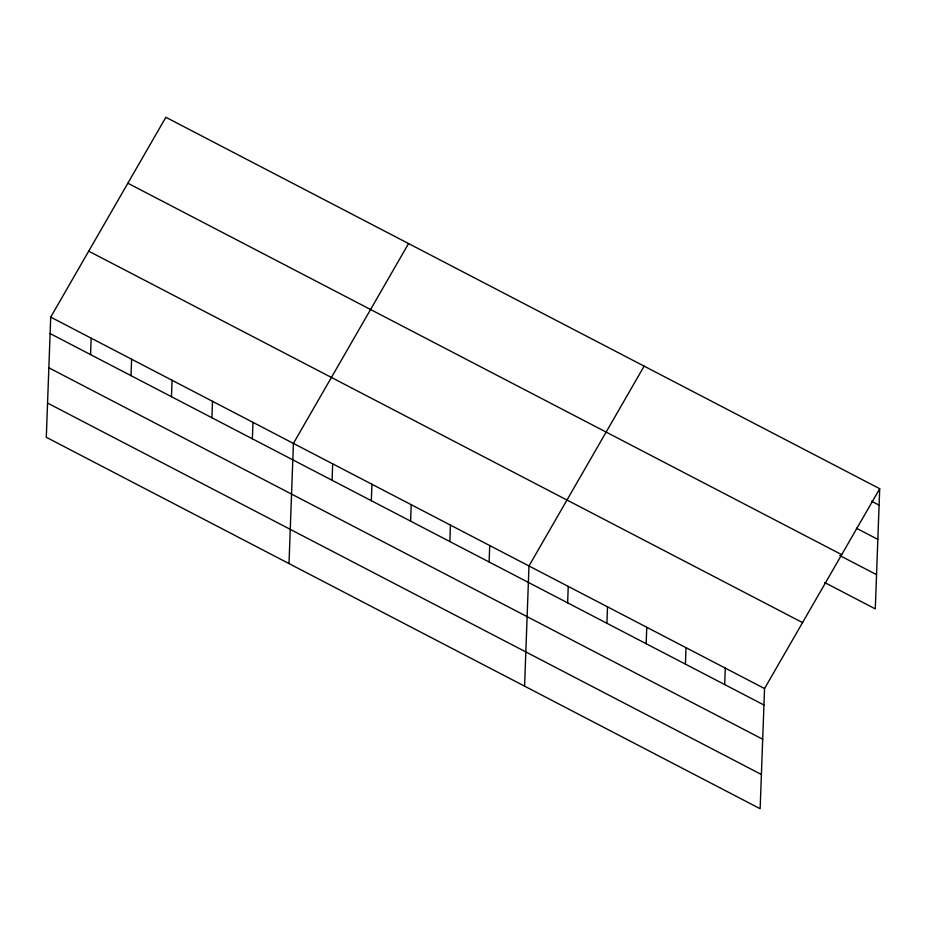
<?xml version="1.0" encoding="UTF-8"?>
<svg xmlns="http://www.w3.org/2000/svg" width="926" height="926" viewBox="0 0 926 926"><rect width="100%" height="100%" fill="white"/><g stroke="black" fill="none" stroke-linecap="round" stroke-linejoin="round"><path stroke-width="1.39" d="M50.71 317.12L46.3 437.292L760.142 808.722L764.552 688.55L879.7 488.708L165.858 117.278L50.71 317.12L764.552 688.55M90.551 354.612L91.153 338.175M131.006 375.655L131.608 359.219M171.46 396.71L172.062 380.262M211.904 417.753L212.505 401.317M252.358 438.797L252.96 422.36M289.005 563.575L293.415 443.404L408.563 243.561M332.075 480.281L332.677 463.833M371.338 500.711L371.939 484.263M410.588 521.141L411.202 504.693M449.851 541.56L450.453 525.123M489.113 561.989L489.715 545.553M524.579 686.154L528.977 565.983L644.137 366.129M567.638 602.849L568.24 586.413M606.9 623.279L607.502 606.843M646.163 643.709L646.765 627.272M685.425 664.139L686.027 647.702M724.688 684.569L725.289 668.132M879.7 488.708L875.29 608.88L824.638 582.523M871.493 501.197L879.098 505.145M856.307 528.179L877.836 539.383M127.857 183.221L841.699 554.662M839.824 555.531L876.552 574.652M88.711 251.166L802.553 622.608M50.108 333.557L763.95 704.999M48.846 367.796L762.688 739.226M47.55 403.065L761.392 774.495"/></g></svg>
